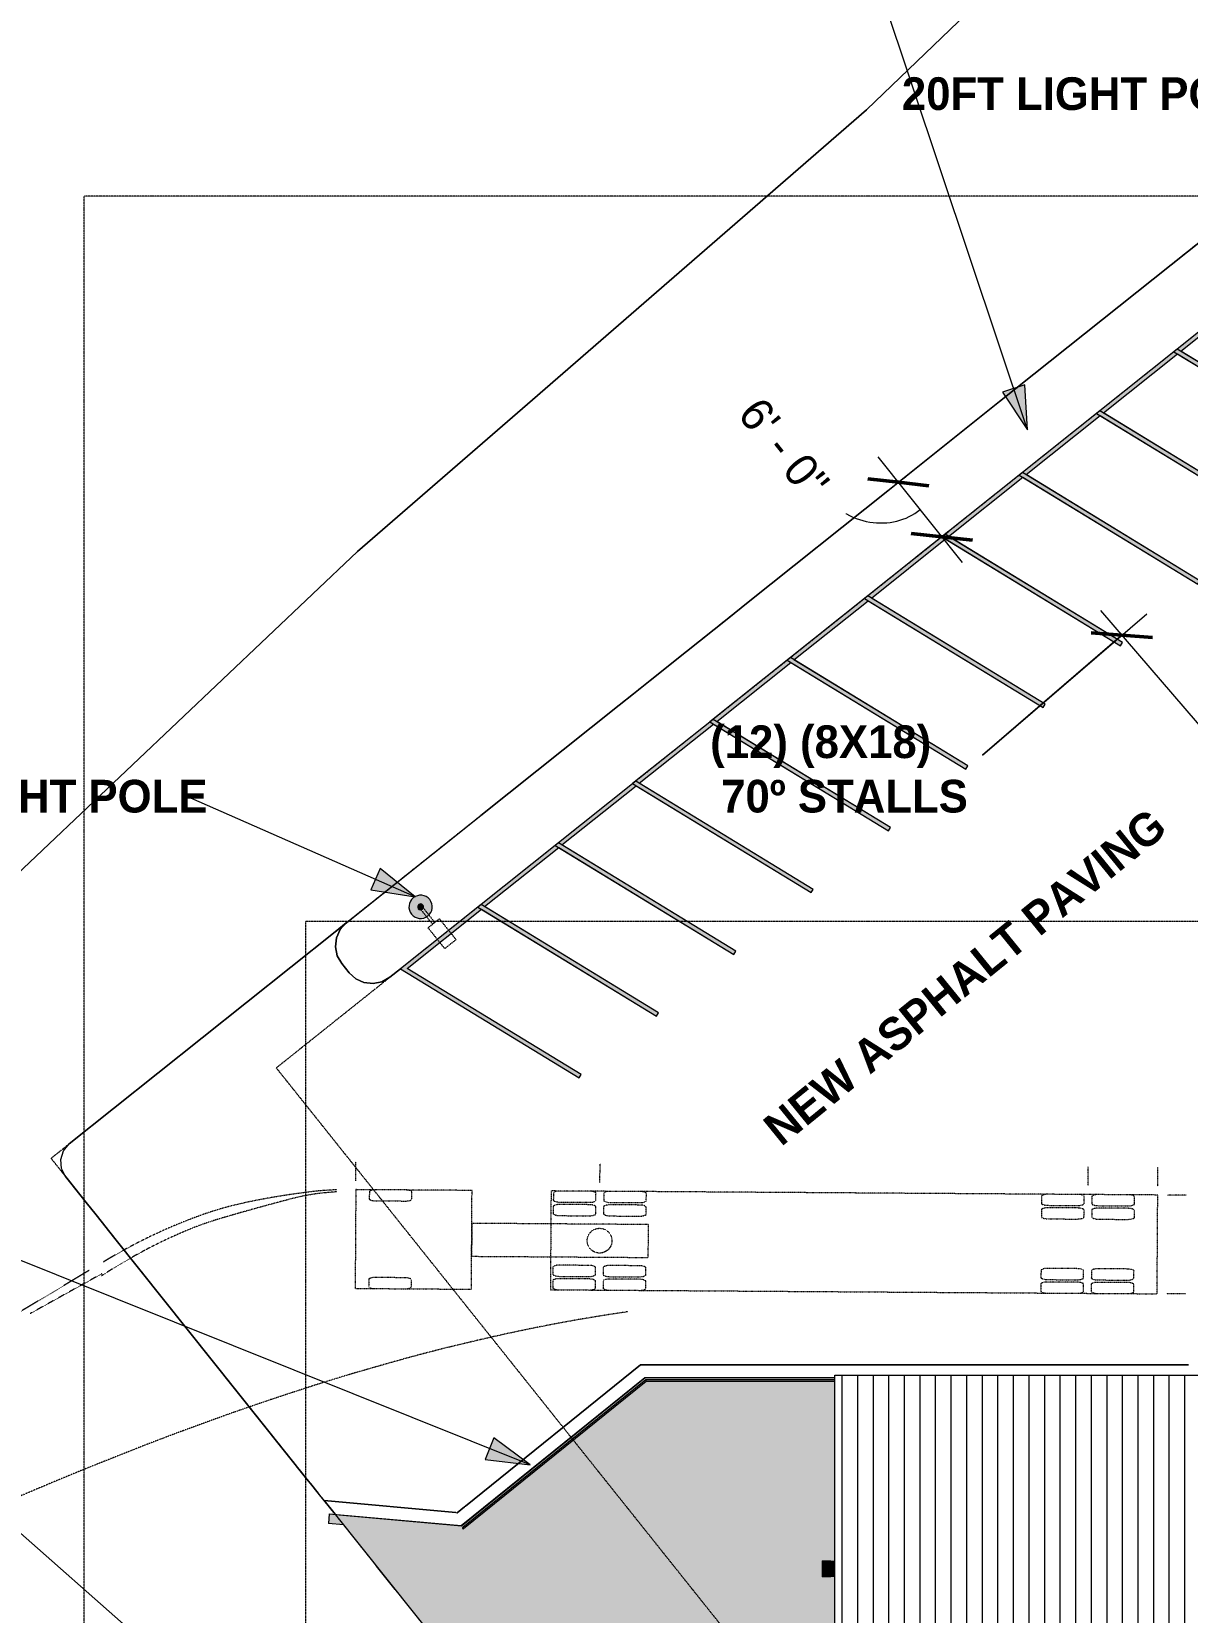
# Model space of a CAD drawing. Header units: inches. Extents: x -5728 to 634, y 9881 to 15115.
# Drawn here: x -4407 to -3214, y 11214 to 12846 of the extents above; entities that cross this region are included whole.
import ezdxf

# ---------------------------------------------------------------- set-up
doc = ezdxf.new("R2010")
doc.units = ezdxf.units.IN
doc.header["$MEASUREMENT"] = 0
for name, pattern in [('Aligning Line 1_8_', [0.25, 0.125, -0.125]), ('Dash 1_16_', [0.125, 0.0625, -0.0625]), ('Dash_2_', [0.25, 0.125, -0.125]), ('Double Dash 3_8_', [1, 0.375, -0.125, 0.125, -0.125, 0.125, -0.125])]:
    doc.linetypes.add(name, pattern=pattern)
for name, color, linetype, lineweight in [('A-ANNO-DIMS', 211, 'Continuous', 9), ('A-ANNO-DIMS-360', 211, 'Continuous', 9), ('A-FLOR-HRAL', 11, 'Continuous', 9), ('A-GENM', 5, 'Continuous', 9), ('A-ROOF', 132, 'Continuous', 9), ('A-ROOF-PATT', 132, 'Continuous', 9), ('C-BLDG-PADS', 91, 'Continuous', 9), ('C-PRKG', 3, 'Continuous', 9), ('C-PRKG-IDEN', 70, 'Continuous', 9), ('C-PROP-LINE', 91, 'Double Dash 3_8_', 9), ('C-TOPO', 7, 'Continuous', 9), ('E-LITE-EQPM', 33, 'Continuous', 9), ('E-LITE-EQPM-HDLN', 30, 'Dash_2_', 9), ('G-ANNO-SYMB', 111, 'Aligning Line 1_8_', 9), ('G-ANNO-TEXT', 231, 'Continuous', 9), ('S-FNDN', 32, 'Continuous', 9)]:
    doc.layers.add(name, color=color, linetype=linetype, lineweight=lineweight)
doc.styles.add('Century Gothic', font='ufonts.com_century-gothic.ttf', dxfattribs={"height": 33.75})
doc.styles.add('Century Gothic_B', font='GOTHICB.TTF', dxfattribs={"height": 33.75})
doc.dimstyles.new('OD__1__Tol__', dxfattribs={"dimscale": 12, "dimtxt": 35.240679, "dimasz": 3.75, "dimexe": 2.8125, "dimexo": 1.875, "dimgap": 0.46875, "dimtad": 1, "dimdec": 0, "dimzin": 3, "dimdsep": 46, "dimlunit": 4, "dimtxsty": 'Century Gothic', "dimblk1": 'OBLIQUE', "dimblk2": 'OBLIQUE', "dimsah": 1, "dimcen": 0.09, "dimdle": 2.8125, "dimazin": 0, "dimtfac": 1, "dimtdec": 4, "dimtix": 1, "dimtmove": 0, "dimatfit": 3, "dimfxl": 1, "dimtvp": 1, "dimtfill": 1, "dimfrac": 2, "dimtolj": 1, "dimtzin": 0, "dimarcsym": 2})
doc.dimstyles.new('OD__1__Tol___1', dxfattribs={"dimscale": 12, "dimtxt": 35.240679, "dimasz": 3.75, "dimexe": 2.8125, "dimexo": 1.875, "dimgap": 0.46875, "dimtad": 1, "dimdec": 0, "dimzin": 3, "dimdsep": 46, "dimlunit": 4, "dimtxsty": 'Century Gothic', "dimblk1": 'OBLIQUE', "dimblk2": 'OBLIQUE', "dimsah": 1, "dimcen": 0.09, "dimdle": 2.8125, "dimazin": 0, "dimtfac": 1, "dimtdec": 4, "dimtix": 1, "dimtmove": 1, "dimatfit": 3, "dimfxl": 1, "dimtvp": 1, "dimtfill": 1, "dimfrac": 2, "dimtolj": 1, "dimtzin": 0, "dimarcsym": 2})

# ---------------------------------------------------------------- blocks, each defined once
blk = doc.blocks.new('Railing - Lapeyre - 1 1_2_ Post-V1-SITE PLAN')
at = {"layer": 'A-FLOR-HRAL'}
blk.add_hatch(color=256, dxfattribs=at).paths.add_polyline_path([(0, -0.8), (0.6, -0.3), (0.6, 0), (-0.8, 0), (-0.5, -0.4), (-0.2, -0.7), (0, -0.8)], flags=0)
blk.add_arc((0, 0), 0.75, 180, 360, dxfattribs=at)
blk = doc.blocks.new('Railing - Railing-1341484-SITE PLAN')
at = {"layer": 'A-FLOR-HRAL'}
for points in [[(-3961.1, 11300.3), (-3772.6, 11452.6), (-3773.2, 11453.9), (-3961.9, 11301.4), (-3961.1, 11300.3)], [(-3739.9, 11452.5), (-3577.8, 11452.7), (-3577.8, 11454), (-3773.1, 11453.9), (-3772.6, 11452.5), (-3762.6, 11452.5)]]:
    blk.add_hatch(color=256, dxfattribs=at).paths.add_polyline_path(points, flags=0)
for p, q in [((-3773.1, 11454), (-3962, 11301.4)), ((-3961.1, 11300.3), (-3772.6, 11452.5)), ((-3577.8, 11454), (-3773.1, 11454)), ((-3772.6, 11452.5), (-3577.8, 11452.5)), ((-3961.1, 11300.3), (-3962, 11301.4))]:
    blk.add_line(p, q, dxfattribs=at)
blk.add_open_spline([(-3773.1, 11454), (-3773.1, 11454), (-3773.1, 11454), (-3773, 11453.8), (-3773, 11453.6), (-3772.9, 11453.5), (-3772.9, 11453.4), (-3772.9, 11453.3), (-3772.8, 11453.2), (-3772.8, 11453), (-3772.7, 11452.9), (-3772.7, 11452.7), (-3772.6, 11452.6), (-3772.6, 11452.5), (-3772.6, 11452.5), (-3772.6, 11452.5)], degree=3, knots=[0, 0, 0, 0, 0.166667, 0.25, 0.333333, 0.416667, 0.458333, 0.5, 0.541667, 0.583333, 0.666667, 0.75, 0.833333, 0.916667, 1, 1, 1, 1], dxfattribs=at)
at = {"rotation": 308.9304407069868}
blk.add_blockref('Railing - Lapeyre - 1 1_2_ Post-V1-SITE PLAN', (-3961.5, 11300.9), dxfattribs=at)
blk = doc.blocks.new('321723 - Pavement Markings - Parking - Angled - _8X18_ 70º-1523153-SITE PLAN')
at = {"layer": 'C-PRKG'}
h = blk.add_hatch(color=256, dxfattribs=at)
h.paths.add_polyline_path([(73.9, -203), (77.6, -201.6), (5.7, -4), (103.6, -4), (102.2, 0), (0, 0), (41.9, -115.2)], flags=0)
h.paths.add_polyline_path([(179.8, -201.6), (107.9, -4), (141.8, -103.1), (178.9, -199.4)], flags=0)
h.paths.add_polyline_path([(105, -2), (107.9, -4), (106.4, 0), (105.1, -1.8)], flags=0)
h = blk.add_hatch(color=256, dxfattribs=at)
h.paths.add_polyline_path([(107.9, -4), (105, -2), (106.4, 0)], flags=0)
h.paths.add_polyline_path([(176, -203), (179.8, -201.6), (141.8, -103.1), (107.9, -4), (205.8, -4), (204.3, 0), (102.2, 0), (171.8, -191.3)], flags=0)
h.paths.add_polyline_path([(282, -201.6), (210, -4), (244, -103.1), (281.1, -199.4)], flags=0)
h.paths.add_polyline_path([(207.2, -2), (210, -4), (208.6, 0), (207.3, -1.8)], flags=0)
h = blk.add_hatch(color=256, dxfattribs=at)
h.paths.add_polyline_path([(210, -4), (207.2, -2), (208.6, 0)], flags=0)
h.paths.add_polyline_path([(278.2, -203), (282, -201.6), (243.5, -101.6), (210, -4), (307.9, -4), (306.5, 0), (204.3, 0), (265.2, -167.4)], flags=0)
h.paths.add_polyline_path([(384.1, -201.6), (314.9, -12), (346.2, -103.1), (383.2, -199.4)], flags=0)
h.paths.add_polyline_path([(309.3, -2), (312.2, -4), (310.7, 0), (309.5, -1.8)], flags=0)
h = blk.add_hatch(color=256, dxfattribs=at)
h.paths.add_polyline_path([(312.2, -4), (309.3, -2), (310.7, 0), (312.1, -3.8)], flags=0)
h.paths.add_polyline_path([(380.4, -203), (384.1, -201.6), (346.2, -103.1), (312.2, -4), (410.1, -4), (408.6, 0), (306.5, 0), (359.2, -144.8)], flags=0)
h.paths.add_polyline_path([(486.3, -201.6), (414.4, -4), (448.3, -103.1), (485.4, -199.4)], flags=0)
h.paths.add_polyline_path([(411.5, -2), (414.4, -4), (412.9, 0), (411.6, -1.8)], flags=0)
h = blk.add_hatch(color=256, dxfattribs=at)
h.paths.add_polyline_path([(414.4, -4), (411.5, -2), (412.9, 0)], flags=0)
h.paths.add_polyline_path([(516.5, -4), (550.5, -103.1), (587.6, -199.3), (534.1, -52.4)], flags=0)
h.paths.add_polyline_path([(515.1, 0), (513.7, -2), (516.5, -4)], flags=0)
h.paths.add_polyline_path([(510.8, 0), (511, -0.2), (511.5, 0)], flags=0)
h.paths.add_polyline_path([(482.5, -203), (486.3, -201.6), (448.3, -103.1), (414.4, -4), (512.3, -4), (510.8, 0), (408.6, 0), (471.2, -171.8)], flags=0)
h = blk.add_hatch(color=256, dxfattribs=at)
h.paths.add_polyline_path([(516.5, -4), (513.7, -2), (515.1, 0)], flags=0)
h.paths.add_polyline_path([(584.7, -203), (588.4, -201.6), (550.5, -103.1), (516.5, -4), (614.4, -4), (613, 0), (510.8, 0), (575.1, -176.6)], flags=0)
h.paths.add_polyline_path([(690.6, -201.6), (621.2, -11.4), (652.6, -103.1), (689.7, -199.4)], flags=0)
h.paths.add_polyline_path([(615.8, -2), (618.7, -4), (617.2, 0), (615.9, -1.8)], flags=0)
h = blk.add_hatch(color=256, dxfattribs=at)
h.paths.add_polyline_path([(993.3, -203), (997.1, -201.6), (959.1, -103.1), (925.2, -4), (919.4, 0), (964.5, -123.9)], flags=0)
h.paths.add_polyline_path([(1099.2, -201.6), (1027.3, -4), (1061.3, -103.1), (1098.4, -199.4)], flags=0)
h.paths.add_polyline_path([(1025.9, 0), (1024.5, -2), (1027.3, -4)], flags=0)
h.paths.add_polyline_path([(1021.6, 0), (1021.8, -0.2), (1022.3, 0)], flags=0)
h.paths.add_polyline_path([(923.7, 0), (925.2, -4), (1023.1, -4), (1021.6, 0), (939, 0)], flags=0)
h.paths.add_polyline_path([(919.4, 0), (922.3, -2), (923.7, 0), (920.1, 0)], flags=0)
h = blk.add_hatch(color=256, dxfattribs=at)
h.paths.add_polyline_path([(1027.3, -4), (1024.5, -2), (1025.9, 0)], flags=0)
h.paths.add_polyline_path([(1095.5, -203), (1099.2, -201.6), (1061.3, -103.1), (1027.3, -4), (1125.2, -4), (1123.8, 0), (1021.6, 0), (1093.9, -198.6)], flags=0)
h.paths.add_polyline_path([(1201.4, -201.6), (1129.5, -4), (1163.4, -103.1), (1200.5, -199.4)], flags=0)
h.paths.add_polyline_path([(1126.6, -2), (1129.5, -4), (1128, 0), (1126.8, -1.8)], flags=0)
h = blk.add_hatch(color=256, dxfattribs=at)
h.paths.add_polyline_path([(1129.5, -4), (1126.6, -2), (1128, 0)], flags=0)
h.paths.add_polyline_path([(1197.6, -203), (1201.4, -201.6), (1163.4, -103.1), (1129.5, -4), (1227.4, -4), (1299.8, -203), (1303.6, -201.6), (1230.2, 0), (1123.8, 0), (1195.8, -197.9)], flags=0)
h = blk.add_hatch(color=256, dxfattribs=at)
h.paths.add_polyline_path([(618.7, -4), (615.8, -2), (617.2, 0)], flags=0)
h.paths.add_polyline_path([(686.8, -203), (690.6, -201.6), (652.6, -103.1), (618.8, -4), (716.6, -4), (715.1, 0), (613, 0), (682.3, -190.5)], flags=0)
h.paths.add_polyline_path([(792.8, -201.6), (720.8, -4), (754.8, -103.1), (791.9, -199.4)], flags=0)
h.paths.add_polyline_path([(718, -2), (720.8, -4), (719.4, 0), (718.1, -1.8)], flags=0)
h = blk.add_hatch(color=256, dxfattribs=at)
h.paths.add_polyline_path([(789, -203), (792.8, -201.6), (754.8, -103.1), (720.8, -4), (715.1, 0), (787.6, -199.2)], flags=0)
h.paths.add_polyline_path([(894.9, -201.6), (824.4, -8.2), (857, -103.1), (894.1, -199.4)], flags=0)
h.paths.add_polyline_path([(817.3, 0), (817.5, -0.2), (818, 0)], flags=0)
h.paths.add_polyline_path([(719.4, 0), (720.8, -4), (818.7, -4), (817.3, 0), (791.3, 0)], flags=0)
h.paths.add_polyline_path([(715.1, 0), (718, -2), (719.4, 0), (715.8, 0)], flags=0)
h.paths.add_polyline_path([(820.1, -2), (823, -4), (821.5, 0), (820.3, -1.8)], flags=0)
h = blk.add_hatch(color=256, dxfattribs=at)
h.paths.add_polyline_path([(891.2, -203), (894.9, -201.6), (857, -103.1), (823, -4), (817.3, 0), (885.2, -186.6)], flags=0)
h.paths.add_polyline_path([(997.1, -201.6), (925.2, -4), (959.1, -103.1), (996.2, -199.4)], flags=0)
h.paths.add_polyline_path([(821.5, 0), (823, -4), (920.9, -4), (919.4, 0), (830.8, 0)], flags=0)
h.paths.add_polyline_path([(817.5, -0.2), (820.1, -2), (821.5, 0), (818.2, -0.1)], flags=0)
h.paths.add_polyline_path([(922.3, -2), (925.2, -4), (923.7, 0), (922.4, -1.8)], flags=0)
for p, q in [((0, 0), (73.9, -203)), ((106.4, 0), (0, 0)), ((102.2, 0), (176, -203)), ((208.6, 0), (102.2, 0)), ((179.8, -201.6), (106.4, 0)), ((204.3, 0), (278.2, -203)), ((310.7, 0), (204.3, 0)), ((282, -201.6), (208.6, 0)), ((306.5, 0), (380.4, -203)), ((412.9, 0), (306.5, 0)), ((384.1, -201.6), (310.7, 0)), ((408.6, 0), (482.5, -203)), ((515.1, 0), (408.6, 0)), ((486.3, -201.6), (412.9, 0)), ((510.8, 0), (584.7, -203)), ((617.2, 0), (510.8, 0)), ((588.4, -201.6), (515.1, 0)), ((613, 0), (686.8, -203)), ((719.4, 0), (613, 0)), ((690.6, -201.6), (617.2, 0)), ((715.1, 0), (789, -203)), ((821.5, 0), (715.1, 0)), ((792.8, -201.6), (719.4, 0)), ((817.3, 0), (891.2, -203)), ((923.7, 0), (817.3, 0)), ((894.9, -201.6), (821.5, 0)), ((919.4, 0), (993.3, -203)), ((1025.9, 0), (919.4, 0)), ((997.1, -201.6), (923.7, 0)), ((1021.6, 0), (1095.5, -203)), ((1128, 0), (1021.6, 0)), ((1099.2, -201.6), (1025.9, 0)), ((1123.8, 0), (1197.6, -203)), ((1230.2, 0), (1123.8, 0)), ((1201.4, -201.6), (1128, 0)), ((1303.6, -201.6), (1230.2, 0)), ((77.6, -201.6), (5.7, -4)), ((5.7, -4), (103.6, -4)), ((103.6, -4), (176, -203)), ((179.8, -201.6), (107.9, -4)), ((107.9, -4), (205.8, -4)), ((205.8, -4), (278.2, -203)), ((282, -201.6), (210, -4)), ((210, -4), (307.9, -4)), ((307.9, -4), (380.4, -203)), ((384.1, -201.6), (312.2, -4)), ((312.2, -4), (410.1, -4)), ((410.1, -4), (482.5, -203)), ((486.3, -201.6), (414.4, -4)), ((414.4, -4), (512.3, -4)), ((512.3, -4), (584.7, -203)), ((588.4, -201.6), (516.5, -4)), ((516.5, -4), (614.4, -4)), ((614.4, -4), (686.8, -203)), ((690.6, -201.6), (618.7, -4)), ((618.7, -4), (716.6, -4)), ((716.6, -4), (789, -203)), ((792.8, -201.6), (720.8, -4)), ((720.8, -4), (818.7, -4)), ((818.7, -4), (891.2, -203)), ((894.9, -201.6), (823, -4)), ((823, -4), (920.9, -4)), ((920.9, -4), (993.3, -203)), ((997.1, -201.6), (925.2, -4)), ((925.2, -4), (1023.1, -4)), ((1023.1, -4), (1095.5, -203)), ((1099.2, -201.6), (1027.3, -4)), ((1027.3, -4), (1125.2, -4)), ((1125.2, -4), (1197.6, -203)), ((1201.4, -201.6), (1129.5, -4)), ((1129.5, -4), (1227.4, -4)), ((1227.4, -4), (1299.8, -203)), ((73.9, -203), (77.6, -201.6)), ((176, -203), (179.8, -201.6)), ((176, -203), (179.8, -201.6)), ((278.2, -203), (282, -201.6)), ((278.2, -203), (282, -201.6)), ((380.4, -203), (384.1, -201.6)), ((380.4, -203), (384.1, -201.6)), ((482.5, -203), (486.3, -201.6)), ((482.5, -203), (486.3, -201.6)), ((584.7, -203), (588.4, -201.6)), ((584.7, -203), (588.4, -201.6)), ((686.8, -203), (690.6, -201.6)), ((686.8, -203), (690.6, -201.6)), ((789, -203), (792.8, -201.6)), ((789, -203), (792.8, -201.6)), ((891.2, -203), (894.9, -201.6)), ((891.2, -203), (894.9, -201.6)), ((993.3, -203), (997.1, -201.6)), ((993.3, -203), (997.1, -201.6)), ((1095.5, -203), (1099.2, -201.6)), ((1095.5, -203), (1099.2, -201.6)), ((1197.6, -203), (1201.4, -201.6)), ((1197.6, -203), (1201.4, -201.6)), ((1299.8, -203), (1303.6, -201.6))]:
    blk.add_line(p, q, dxfattribs=at)
blk = doc.blocks.new('Turning Radius - Semi - 42ft axle to axle - Turning Radius - Semi - 42ft axle to axle-1546870-SITE PLAN')
at = {"layer": 'A-GENM', "linetype": 'Dash 1_16_'}
for p, q in [((-540, 821.2), (-540, 801.7)), ((-438, 821.2), (-438, 801.7)), ((-549.2, 792), (-568.7, 792)), ((-540, 792), (-540, 165.6)), ((-438, 792), (-540, 792)), ((-438, 165.6), (-438, 792)), ((-530.8, 768), (-537.8, 768)), ((-516.8, 768), (-523.9, 768)), ((-454.1, 768), (-461.2, 768)), ((-440.2, 768), (-447.2, 768)), ((-540, 761.8), (-540, 730.2)), ((-528.6, 730.2), (-528.6, 761.8)), ((-526.1, 761.8), (-526.1, 730.2)), ((-514.6, 730.2), (-514.6, 761.8)), ((-463.4, 761.8), (-463.4, 730.2)), ((-451.9, 730.2), (-451.9, 761.8)), ((-449.4, 761.8), (-449.4, 730.2)), ((-438, 730.2), (-438, 761.8)), ((-549.2, 720), (-568.7, 720)), ((-537.8, 724), (-530.8, 724)), ((-523.9, 724), (-516.8, 724)), ((-461.2, 724), (-454.1, 724)), ((-447.2, 724), (-440.2, 724)), ((-540, 709.8), (-540, 678.2)), ((-530.8, 716), (-537.8, 716)), ((-528.6, 678.2), (-528.6, 709.8)), ((-526.1, 709.8), (-526.1, 678.2)), ((-516.8, 716), (-523.9, 716)), ((-514.6, 678.2), (-514.6, 709.8)), ((-463.4, 709.8), (-463.4, 678.2)), ((-454.1, 716), (-461.2, 716)), ((-451.9, 678.2), (-451.9, 709.8)), ((-449.4, 709.8), (-449.4, 678.2)), ((-440.2, 716), (-447.2, 716)), ((-438, 678.2), (-438, 709.8)), ((-537.8, 672), (-530.8, 672)), ((-523.9, 672), (-516.8, 672)), ((-461.2, 672), (-454.1, 672)), ((-447.2, 672), (-440.2, 672)), ((-530.8, 264), (-537.8, 264)), ((-516.8, 264), (-523.9, 264)), ((-506, 266.4), (-506, 84)), ((-472, 266.4), (-506, 266.4)), ((-472, 84), (-472, 266.4)), ((-454.1, 264), (-461.2, 264)), ((-440.2, 264), (-447.2, 264)), ((-540, 257.8), (-540, 226.2)), ((-528.6, 226.2), (-528.6, 257.8)), ((-526.1, 257.8), (-526.1, 226.2)), ((-514.6, 226.2), (-514.6, 257.8)), ((-463.4, 257.8), (-463.4, 226.2)), ((-451.9, 226.2), (-451.9, 257.8)), ((-449.4, 257.8), (-449.4, 226.2)), ((-438, 226.2), (-438, 257.8)), ((-549.2, 216), (-568.7, 216)), ((-537.8, 220), (-530.8, 220)), ((-523.9, 220), (-516.8, 220)), ((-461.2, 220), (-454.1, 220)), ((-447.2, 220), (-440.2, 220)), ((-540, 205.8), (-540, 174.2)), ((-530.8, 212), (-537.8, 212)), ((-528.6, 174.2), (-528.6, 205.8)), ((-526.1, 205.8), (-526.1, 174.2)), ((-516.8, 212), (-523.9, 212)), ((-514.6, 174.2), (-514.6, 205.8)), ((-463.4, 205.8), (-463.4, 174.2)), ((-454.1, 212), (-461.2, 212)), ((-451.9, 174.2), (-451.9, 205.8)), ((-449.4, 205.8), (-449.4, 174.2)), ((-440.2, 212), (-447.2, 212)), ((-438, 174.2), (-438, 205.8)), ((-540, 165.6), (-438, 165.6)), ((-537.8, 168), (-530.8, 168)), ((-523.9, 168), (-516.8, 168)), ((-461.2, 168), (-454.1, 168)), ((-447.2, 168), (-440.2, 168)), ((-540, 84), (-540, -36)), ((-438, 84), (-540, 84)), ((-506, 84), (-472, 84)), ((-438, -36), (-438, 84)), ((-530.8, 22), (-537.8, 22)), ((-440.2, 22), (-447.2, 22)), ((-540, 15.8), (-540, -15.8)), ((-528.6, -15.8), (-528.6, 15.8)), ((-449.4, 15.8), (-449.4, -15.8)), ((-438, -15.8), (-438, 15.8)), ((-537.8, -22), (-530.8, -22)), ((-447.2, -22), (-440.2, -22)), ((-549.2, -36), (-568.7, -36)), ((-540, -36), (-438, -36)), ((-451.3, -297.8), (-409.8, -371.3)), ((-454.7, -310.9), (-422.7, -363.5)), ((-422.7, -363.5), (-402.5, -396.6))]:
    blk.add_line(p, q, dxfattribs=at)
blk.add_circle((-489, 216), 12.8, dxfattribs=at)
for centre, radius, start, end in [((-529, 762.3), 11, 150.6297, 182.5082), ((-537.9, 767.1), 0.919, 81.4433, 135.4264), ((-530.6, 767.1), 0.919, 44.5736, 98.5565), ((-539.6, 762.3), 11, 357.4914, 29.3702), ((-515, 762.3), 11, 150.6297, 182.5082), ((-524, 767.1), 0.919, 81.4433, 135.4264), ((-516.7, 767.1), 0.919, 44.5736, 98.5565), ((-525.7, 762.3), 11, 357.4914, 29.3702), ((-452.4, 762.3), 11, 150.6297, 182.5082), ((-461.3, 767.1), 0.919, 81.4433, 135.4264), ((-454, 767.1), 0.919, 44.5736, 98.5565), ((-463, 762.3), 11, 357.4914, 29.3702), ((-438.4, 762.3), 11, 150.6297, 182.5082), ((-447.4, 767.1), 0.919, 81.4433, 135.4264), ((-440.1, 767.1), 0.919, 44.5736, 98.5565), ((-449, 762.3), 11, 357.4914, 29.3702), ((-529, 729.7), 11, 177.4914, 209.3702), ((-537.9, 724.9), 0.919, 224.5736, 278.5565), ((-530.6, 724.9), 0.919, 261.4433, 315.4264), ((-539.6, 729.7), 11, 330.6297, 2.5082), ((-515, 729.7), 11, 177.4914, 209.3702), ((-524, 724.9), 0.919, 224.5736, 278.5565), ((-516.7, 724.9), 0.919, 261.4433, 315.4264), ((-525.7, 729.7), 11, 330.6297, 2.5082), ((-452.4, 729.7), 11, 177.4914, 209.3702), ((-461.3, 724.9), 0.919, 224.5736, 278.5565), ((-454, 724.9), 0.919, 261.4433, 315.4264), ((-463, 729.7), 11, 330.6297, 2.5082), ((-438.4, 729.7), 11, 177.4914, 209.3702), ((-447.4, 724.9), 0.919, 224.5736, 278.5565), ((-440.1, 724.9), 0.919, 261.4433, 315.4264), ((-449, 729.7), 11, 330.6297, 2.5082), ((-529, 710.3), 11, 150.6297, 182.5082), ((-537.9, 715.1), 0.919, 81.4433, 135.4264), ((-530.6, 715.1), 0.919, 44.5736, 98.5565), ((-539.6, 710.3), 11, 357.4914, 29.3702), ((-515, 710.3), 11, 150.6297, 182.5082), ((-524, 715.1), 0.919, 81.4433, 135.4264), ((-516.7, 715.1), 0.919, 44.5736, 98.5565), ((-525.7, 710.3), 11, 357.4914, 29.3702), ((-452.4, 710.3), 11, 150.6297, 182.5082), ((-461.3, 715.1), 0.919, 81.4433, 135.4264), ((-454, 715.1), 0.919, 44.5736, 98.5565), ((-463, 710.3), 11, 357.4914, 29.3702), ((-438.4, 710.3), 11, 150.6297, 182.5082), ((-447.4, 715.1), 0.919, 81.4433, 135.4264), ((-440.1, 715.1), 0.919, 44.5736, 98.5565), ((-449, 710.3), 11, 357.4914, 29.3702), ((-529, 677.7), 11, 177.4914, 209.3702), ((-537.9, 672.9), 0.919, 224.5736, 278.5565), ((-530.6, 672.9), 0.919, 261.4433, 315.4264), ((-539.6, 677.7), 11, 330.6297, 2.5082), ((-515, 677.7), 11, 177.4914, 209.3702), ((-524, 672.9), 0.919, 224.5736, 278.5565), ((-516.7, 672.9), 0.919, 261.4433, 315.4264), ((-525.7, 677.7), 11, 330.6297, 2.5082), ((-452.4, 677.7), 11, 177.4914, 209.3702), ((-461.3, 672.9), 0.919, 224.5736, 278.5565), ((-454, 672.9), 0.919, 261.4433, 315.4264), ((-463, 677.7), 11, 330.6297, 2.5082), ((-438.4, 677.7), 11, 177.4914, 209.3702), ((-447.4, 672.9), 0.919, 224.5736, 278.5565), ((-440.1, 672.9), 0.919, 261.4433, 315.4264), ((-449, 677.7), 11, 330.6297, 2.5082), ((-529, 258.3), 11, 150.6297, 182.5082), ((-537.9, 263.1), 0.919, 81.4433, 135.4264), ((-530.6, 263.1), 0.919, 44.5736, 98.5565), ((-539.6, 258.3), 11, 357.4914, 29.3702), ((-515, 258.3), 11, 150.6297, 182.5082), ((-524, 263.1), 0.919, 81.4433, 135.4264), ((-516.7, 263.1), 0.919, 44.5736, 98.5565), ((-525.7, 258.3), 11, 357.4914, 29.3702), ((-452.4, 258.3), 11, 150.6297, 182.5082), ((-461.3, 263.1), 0.919, 81.4433, 135.4264), ((-454, 263.1), 0.919, 44.5736, 98.5565), ((-463, 258.3), 11, 357.4914, 29.3702), ((-438.4, 258.3), 11, 150.6297, 182.5082), ((-447.4, 263.1), 0.919, 81.4433, 135.4264), ((-440.1, 263.1), 0.919, 44.5736, 98.5565), ((-449, 258.3), 11, 357.4914, 29.3702), ((1359.6, 515), 1795.7, 188.6295, 190.1351), ((-529, 225.7), 11, 177.4836, 209.3702), ((-537.9, 220.9), 0.919, 224.5736, 278.5565), ((-530.6, 220.9), 0.919, 261.4433, 315.4264), ((-539.6, 225.7), 11, 330.6297, 2.5082), ((-515, 225.7), 11, 177.4914, 209.3702), ((-524, 220.9), 0.919, 224.5736, 278.5565), ((-516.7, 220.9), 0.919, 261.4433, 315.4264), ((-525.7, 225.7), 11, 330.6297, 2.5082), ((-452.4, 225.7), 11, 177.4914, 209.3702), ((-461.3, 220.9), 0.919, 224.5736, 278.5565), ((-454, 220.9), 0.919, 261.4433, 315.4264), ((-463, 225.7), 11, 330.6297, 2.5082), ((-438.4, 225.7), 11, 177.4914, 209.3702), ((-447.4, 220.9), 0.919, 224.5736, 278.5565), ((-440.1, 220.9), 0.919, 261.4433, 315.4264), ((-449, 225.7), 11, 330.6297, 2.5082), ((-529, 206.3), 11, 150.6297, 182.5082), ((-537.9, 211.1), 0.919, 81.4433, 135.4264), ((-530.6, 211.1), 0.919, 44.5736, 98.5565), ((-539.6, 206.3), 11, 357.4914, 29.3702), ((-515, 206.3), 11, 150.6297, 182.5082), ((-524, 211.1), 0.919, 81.4433, 135.4264), ((-516.7, 211.1), 0.919, 44.5736, 98.5565), ((-525.7, 206.3), 11, 357.4914, 29.3702), ((-452.4, 206.3), 11, 150.6297, 182.5082), ((-461.3, 211.1), 0.919, 81.4433, 135.4264), ((-454, 211.1), 0.919, 44.5736, 98.5565), ((-463, 206.3), 11, 357.4914, 29.3702), ((-438.4, 206.3), 11, 150.6297, 182.5082), ((-447.4, 211.1), 0.919, 81.4433, 135.4264), ((-440.1, 211.1), 0.919, 44.5736, 98.5565), ((-449, 206.3), 11, 357.4914, 29.3702), ((1295.2, 503.5), 1730.3, 190.1351, 191.669), ((-529, 173.7), 11, 177.483, 209.3702), ((-537.9, 168.9), 0.919, 224.5736, 278.5565), ((-530.6, 168.9), 0.919, 261.4433, 315.4264), ((-539.6, 173.7), 11, 330.6297, 2.5082), ((-515, 173.7), 11, 177.4914, 209.3702), ((-524, 168.9), 0.919, 224.5736, 278.5565), ((-516.7, 168.9), 0.919, 261.4433, 315.4264), ((-525.7, 173.7), 11, 330.6297, 2.5082), ((-452.4, 173.7), 11, 177.4914, 209.3702), ((-461.3, 168.9), 0.919, 224.5736, 278.5565), ((-454, 168.9), 0.919, 261.4433, 315.4264), ((-463, 173.7), 11, 330.6297, 2.5082), ((-438.4, 173.7), 11, 177.4914, 209.3702), ((-447.4, 168.9), 0.919, 224.5736, 278.5565), ((-440.1, 168.9), 0.919, 261.4433, 315.4264), ((-449, 173.7), 11, 330.6297, 2.5082), ((1646.7, 576.1), 2089.2, 191.669, 193.011), ((1369.1, 511.9), 1804.2, 193.011, 194.4551), ((2004.6, 675.8), 2460.6, 194.4551, 195.625), ((-529, 16.3), 11, 150.6297, 182.5095), ((-537.9, 21.1), 0.919, 81.4433, 135.4264), ((-530.6, 21.1), 0.919, 44.5736, 98.5565), ((-539.6, 16.3), 11, 357.4915, 29.3702), ((-438.4, 16.3), 11, 150.6297, 182.5082), ((-447.4, 21.1), 0.919, 81.4433, 135.4264), ((-440.1, 21.1), 0.919, 44.5736, 98.5565), ((-449, 16.3), 11, 357.4915, 29.3702), ((1545.9, 547.5), 1984.2, 195.625, 196.9278), ((-529, -16.3), 11, 177.4902, 209.3702), ((-539.6, -16.3), 11, 330.6297, 2.5082), ((-438.4, -16.3), 11, 177.4915, 209.3702), ((-449, -16.3), 11, 330.6297, 2.5082), ((-537.9, -21.1), 0.919, 224.5736, 278.5565), ((-530.6, -21.1), 0.919, 261.4433, 315.4264), ((-447.4, -21.1), 0.919, 224.5736, 278.5565), ((-440.1, -21.1), 0.919, 261.4433, 315.4264), ((2448.5, 822.2), 2927.8, 196.9278, 197.9313), ((-202.1, -41.6), 337.9, 182.3927, 187.3467), ((128.5, 0.6), 668.5, 184.825, 185.7383), ((-304.4, -42.9), 233.5, 185.7383, 195.0572), ((1806.2, 614.3), 2252.6, 197.9313, 199.0752), ((215.8, 12.3), 759.2, 187.3467, 192.2411), ((1824.3, 529.7), 2437.8, 195.0572, 196.9033), ((2993.7, 1025), 3509.2, 199.0752, 199.9257), ((-180.3, -73.6), 353.9, 192.2411, 199.9834), ((-245.7, -99.3), 274.3, 196.9033, 202.4083), ((2148.6, 718.6), 2610.2, 199.9257, 200.9119), ((-5.5, -10.1), 539.9, 199.9834, 206.2505), ((-2.8, 0.8), 537.1, 202.4083, 208.0525), ((3658.8, 1295.7), 4227, 200.9119, 201.6267), ((15.1, 0.1), 562.9, 206.2505, 211.7709), ((13.8, 9.7), 555.9, 208.0525, 213.6007), ((2580.3, 868.1), 3066.7, 201.6267, 202.4658), ((4467.4, 1648.4), 5108.9, 202.4658, 203.0628), ((3114.5, 1072.4), 3638.4, 203.0628, 203.7702)]:
    blk.add_arc(centre, radius, start, end, dxfattribs=at)
blk = doc.blocks.new('Pathway_Cooper_Streetworks_WKP_Pak_Glass - Pathway_Cooper_Streetworks_WKP_Pak_Glass-V6-SITE PLAN')
at = {"layer": 'E-LITE-EQPM'}
for points in [[(-3590.5, 11250.5), (-3590.5, 11267.2), (-3590.9, 11267.2), (-3590.9, 11250.5)], [(-3582, 11250.5), (-3581.8, 11250.5), (-3581.9, 11250.9), (-3590.2, 11250.9), (-3590.1, 11266.8), (-3581.8, 11266.8), (-3581.8, 11267.2), (-3590.5, 11267.2), (-3590.5, 11250.5), (-3582.1, 11250.5)], [(-3577.8, 11251), (-3577.8, 11266.7), (-3590.2, 11266.7), (-3590.2, 11251)]]:
    blk.add_hatch(color=256, dxfattribs=at).paths.add_polyline_path(points, flags=0)
for p, q in [((-3590.9, 11267.2), (-3590.5, 11267.2)), ((-3590.9, 11267.2), (-3590.9, 11250.5)), ((-3590.5, 11267.2), (-3581.8, 11267.2)), ((-3590.5, 11267.2), (-3590.5, 11250.5)), ((-3590.2, 11266.8), (-3590.1, 11266.8)), ((-3590.2, 11266.8), (-3590.2, 11250.9)), ((-3590.2, 11266.7), (-3577.8, 11266.7)), ((-3590.2, 11266.7), (-3590.2, 11251)), ((-3590.1, 11266.8), (-3581.9, 11266.8)), ((-3581.8, 11267.2), (-3581.8, 11266.7)), ((-3590.5, 11250.5), (-3590.9, 11250.5)), ((-3581.8, 11250.5), (-3590.5, 11250.5)), ((-3577.8, 11251), (-3590.2, 11251)), ((-3590.1, 11250.9), (-3590.2, 11250.9)), ((-3581.9, 11250.9), (-3590.1, 11250.9)), ((-3581.8, 11251), (-3581.8, 11250.5))]:
    blk.add_line(p, q, dxfattribs=at)
blk = doc.blocks.new('265613 - Lighting Poles and Standards - Parking Lot - Generic - 265613 - Lighting Poles and Standards - Parking Lot - Generic-1566120-SITE PLAN')
at = {"layer": 'E-LITE-EQPM'}
h = blk.add_hatch(color=256, dxfattribs=at)
h.paths.add_polyline_path([(6.6, -22.5), (4.3, -21.3), (2.3, -20.7), (-0.4, -20.5), (-2.4, -20.7), (-4.9, -21.5), (-7.1, -22.8), (-8.5, -24), (-10, -25.8), (-11.3, -28.4), (-11.8, -30.1), (-12, -32.4), (-11.8, -34.8), (-11.1, -37), (-10, -39.1), (-8.5, -40.9), (-6.7, -42.4), (-4.3, -43.6), (-2.4, -44.2), (0.3, -44.4), (2.3, -44.2), (4.9, -43.3), (6.6, -42.4), (8.4, -40.9), (9.9, -39.1), (11, -37), (11.7, -34.8), (11.9, -32.1), (11.7, -30.1), (11, -27.8), (9.6, -25.4), (8.4, -24)], flags=0)
h.paths.add_polyline_path([(2.1, -30.3), (2.6, -30.9), (2.9, -31.7), (2.9, -32.5), (2.9, -33.2), (2.6, -33.9), (1.8, -34.8), (1.5, -35), (0.7, -35.3), (-0.2, -35.4), (-1, -35.3), (-1.9, -34.8), (-2.2, -34.5), (-2.6, -33.9), (-2.9, -33.2), (-3, -32.3), (-2.9, -31.7), (-2.6, -30.9), (-2.1, -30.3), (-1.5, -29.8), (-0.8, -29.5), (0.1, -29.5), (0.8, -29.6), (1.5, -29.8)], flags=0)
blk.add_hatch(color=256, dxfattribs=at).paths.add_polyline_path([(2.1, -30.3), (1.5, -29.8), (0.7, -29.5), (0, -29.4), (-0.8, -29.5), (-1.5, -29.8), (-2.2, -30.3), (-2.7, -31), (-2.9, -31.7), (-3, -32.4), (-2.9, -33.2), (-2.6, -33.9), (-1.9, -34.8), (-1.5, -35), (-0.8, -35.3), (0, -35.4), (0.7, -35.3), (1.8, -34.8), (2.1, -34.6), (2.6, -33.9), (2.9, -33.2), (3, -32.4), (2.9, -31.7), (2.6, -30.9), (2.1, -30.4)], flags=0)
blk.add_line((-1.7, -10.7), (1.6, -10.7), dxfattribs=at)
for radius, start, end in [(12, 360, 180), (12, 180, 360), (3, 360, 180), (3, 180, 360)]:
    blk.add_arc((0, -32.4), radius, start, end, dxfattribs=at)
at = {"layer": 'E-LITE-EQPM-HDLN'}
for p, q in [((-7.5, -10.7), (-7.5, 16.9)), ((-7.5, 16.9), (7.4, 16.9)), ((7.4, 16.9), (7.4, -10.7)), ((7.4, -10.7), (-7.5, -10.7)), ((-1.5, -10.7), (-1.5, -29.8)), ((1.5, -10.7), (1.5, -29.8))]:
    blk.add_line(p, q, dxfattribs=at)
blk = doc.blocks.new('Family - ___-1416994-SITE PLAN')
at = {"layer": 'C-PROP-LINE'}
for p, q in [((-933.8, 14438.2), (-4387, 11682.6)), ((-4387, 11682.6), (-3220.3, 10220.5))]:
    blk.add_line(p, q, dxfattribs=at)
blk = doc.blocks.new('Family - ___-1442676-SITE PLAN')
at = {"layer": 'C-PROP-LINE'}
for p, q in [((-924.2, 14353.7), (-4154.5, 11776)), ((-4154.5, 11776), (-2969.6, 10291.1))]:
    blk.add_line(p, q, dxfattribs=at)
blk = doc.blocks.new('DIMBLOCK4-SITE PLAN')
at = {"layer": 'A-ANNO-DIMS-360'}
for p, q in [((-3425.5, 12099.1), (-3255.8, 12244.8)), ((-3303.4, 12248.4), (-3028.8, 11928.7)), ((-3281.5, 12222.8), (-3425.5, 12099.1)), ((-3194.9, 11830.6), (-3025.2, 11976.3)), ((-3050.8, 11954.3), (-3194.9, 11830.6))]:
    blk.add_line(p, q, dxfattribs=at)
at = {"layer": 'A-ANNO-DIMS-360', "lineweight": 50}
for p, q in [((-3281.5, 12222.8), (-3313.2, 12225.2)), ((-3281.5, 12222.8), (-3249.7, 12220.4)), ((-3050.8, 11954.3), (-3082.5, 11956.7)), ((-3050.8, 11954.3), (-3019.1, 11951.9))]:
    blk.add_line(p, q, dxfattribs=at)
at = {"layer": 'A-ANNO-DIMS-360', "color": 0, "insert": (-3176.1, 12175.2), "char_height": 33.75, "width": 173.183, "attachment_point": 1, "rotation": 310.6602, "line_spacing_factor": 0.984502, "style": 'Century Gothic', "bg_fill": 3, "box_fill_scale": 1.25, "bg_fill_color": 256, "bg_fill_true_color": 13158600, "bg_fill_transparency": 0}
blk.add_mtext('29\' - 6"', dxfattribs=at)
blk = doc.blocks.new('_Oblique')
at = {"color": 0, "linetype": 'ByBlock', "lineweight": -2}
blk.add_line((-0.5, -0.5), (0.5, 0.5), dxfattribs=at)
blk = doc.blocks.new('DIMBLOCK6-SITE PLAN')
at = {"layer": 'A-ANNO-DIMS-360'}
for p, q in [((-3533.3, 12407), (-3446.3, 12298)), ((-3504.9, 12386.5), (-3538.6, 12359.6)), ((-3512.2, 12380.7), (-3504.9, 12386.5)), ((-3460, 12330.2), (-3493.7, 12303.3)), ((-3467.3, 12324.4), (-3460, 12330.2))]:
    blk.add_line(p, q, dxfattribs=at)
at = {"layer": 'A-ANNO-DIMS-360', "lineweight": 50}
for p, q in [((-3512.2, 12380.7), (-3543.8, 12384.2)), ((-3512.2, 12380.7), (-3480.6, 12377.1)), ((-3467.3, 12324.4), (-3498.9, 12327.9)), ((-3467.3, 12324.4), (-3435.7, 12320.8))]:
    blk.add_line(p, q, dxfattribs=at)
at = {"layer": 'A-ANNO-DIMS-360'}
blk.add_ellipse((-3537.6, 12412.5), major_axis=(-47.9, 60), ratio=0.89728, start_param=1.570796, end_param=3.141593, dxfattribs=at)
at = {"layer": 'A-ANNO-DIMS-360', "color": 0, "insert": (-3652.9, 12471.5), "char_height": 33.75, "width": 141.634, "attachment_point": 1, "rotation": 308.5886, "line_spacing_factor": 0.984502, "style": 'Century Gothic', "bg_fill": 3, "box_fill_scale": 1.25, "bg_fill_color": 256, "bg_fill_true_color": 13158600, "bg_fill_transparency": 0}
blk.add_mtext('6\' - 0"', dxfattribs=at)

msp = doc.modelspace()

# ---------------------------------------------------------------- hatches: boundary and pattern name
at = {"layer": 'A-ROOF-PATT'}
h = msp.add_hatch(dxfattribs=at)
h.set_pattern_fill('FP_1', color=256, style=0, pattern_type=2)
h.set_pattern_definition([(270, (0, 9.729), (16.082, 1e-15), [])])
h.paths.add_polyline_path([(-2831.8, 10783), (-1585.5, 10783), (-1585.5, 11770.6), (-3105.5, 11770.6), (-3105.5, 11458.8), (-3577.8, 11458.8), (-3577.8, 11053.9), (-3368.2, 11053.9), (-3368.2, 10794.1), (-3045.5, 10794.1), (-3045.5, 10783), (-3042.2, 10783)], flags=0)
h.paths.add_polyline_path([(-1799.2, 11068.1), (-1799.2, 11113.9), (-1739.8, 11113.9), (-1739.8, 11068.1), (-1787.4, 11068.1)], flags=0)
h.paths.add_polyline_path([(-1742, 11221.9), (-1799.2, 11221.9), (-1799.2, 11267.7), (-1739.8, 11267.7), (-1739.8, 11221.9)], flags=0)
h.paths.add_polyline_path([(-1739.8, 11375.7), (-1799.2, 11375.7), (-1799.2, 11421.5), (-1739.8, 11421.5)], flags=0)
at = {"layer": 'C-BLDG-PADS'}
h = msp.add_hatch(color=256, dxfattribs=at)
h.paths.add_polyline_path([(-3217.2, 10617), (-3217.2, 10639), (-3042.2, 10639), (-3042.2, 10783), (-3045.5, 10783), (-3045.5, 10794.1), (-3192.6, 10794.1), (-3192.6, 10791.5), (-3192.1, 10791.5), (-3192.1, 10782.4), (-3208.9, 10782.4), (-3208.9, 10791.5), (-3208.4, 10791.5), (-3208.5, 10794.1), (-3368.2, 10794.1), (-3368.2, 10927.3), (-3372.1, 10927.3), (-3372.1, 10926.8), (-3381.2, 10926.8), (-3381.2, 10943.6), (-3372.1, 10943.6), (-3372.1, 10943.1), (-3368.2, 10943.1), (-3368.3, 11053.9), (-3577.8, 11053.9), (-3577.8, 11251), (-3581.8, 11250.9), (-3581.8, 11250.5), (-3590.9, 11250.5), (-3590.9, 11267.2), (-3581.8, 11267.2), (-3581.8, 11266.7), (-3577.8, 11266.7), (-3577.8, 11452.5), (-3772.8, 11452.4), (-3961.4, 11300.1), (-3961.8, 11300.2), (-3962.2, 11300.6), (-3962.2, 11300.9), (-3961.9, 11301.5), (-3772.9, 11454), (-3577.8, 11454), (-3577.8, 11456), (-3773.8, 11456), (-3963.4, 11302.9), (-4093.3, 11314.6), (-3553.8, 10638.4), (-3295.8, 10638.4), (-3232.8, 10621.3)], flags=0)
h.paths.add_polyline_path([(-3345.5, 10623.6), (-3287.1, 10623.6), (-3297.4, 10626.4), (-3544.2, 10626.4), (-3542, 10623.6), (-3353.4, 10623.6)], flags=0)
h.paths.add_polyline_path([(-3457.5, 10847), (-3457.5, 10919), (-3397.5, 10919), (-3397.5, 10847), (-3453.5, 10847)], flags=0)
h.paths.add_polyline_path([(-3431.5, 10937), (-3457.5, 10937), (-3457.5, 11009), (-3397.5, 11009), (-3397.5, 10937), (-3427.5, 10937)], flags=0)
at = {"layer": 'G-ANNO-TEXT', "lineweight": 20}
for points in [[(-3378.9, 12434.8), (-3381.8, 12481.3), (-3404.6, 12473.7)], [(-3892.5, 11366.3), (-3929.8, 11394.2), (-3938.7, 11371.8)]]:
    msp.add_hatch(color=147, dxfattribs=at).paths.add_polyline_path(points, flags=0)
at = {"layer": 'G-ANNO-TEXT'}
msp.add_hatch(color=256, dxfattribs=at).paths.add_polyline_path([(-4011, 11952.7), (-4047.3, 11981.8), (-4057, 11959.8)], flags=0)
at = {"layer": 'S-FNDN'}
for points in [[(-3962.9, 11303.3), (-3785.6, 11446.5), (-3786.4, 11446.5), (-3963.4, 11303.4)], [(-3785.6, 11446.5), (-3773.8, 11456), (-3577.8, 11456), (-3577.8, 11456.5), (-3774, 11456.5), (-3786.4, 11446.5)], [(-3963.4, 11302.9), (-3962.9, 11303.3), (-4099.8, 11315.6), (-4100.7, 11305.7), (-4085.1, 11304.3), (-4093.3, 11314.6), (-3963.6, 11302.9)]]:
    msp.add_hatch(color=254, dxfattribs=at).paths.add_polyline_path(points, flags=0)

# ---------------------------------------------------------------- linework, layer by layer
at = {"layer": 'A-ROOF'}
for p, q in [((-3577.8, 11458.8), (-3105.5, 11458.8)), ((-3577.8, 11053.9), (-3577.8, 11458.8))]:
    msp.add_line(p, q, dxfattribs=at)
at = {"layer": 'C-BLDG-PADS'}
for p, q in [((-3773.8, 11456), (-3963.4, 11302.9)), ((-3577.8, 11456), (-3773.8, 11456)), ((-3963.4, 11302.9), (-4093.3, 11314.6)), ((-4093.3, 11314.6), (-3572.4, 10661.7))]:
    msp.add_line(p, q, dxfattribs=at)
at = {"layer": 'C-TOPO'}
for p, q in [((-3545.1, 12765.2), (-3060.6, 13231.9)), ((-3060.6, 13231.9), (-3545.1, 12765.2)), ((-2951.7, 12828), (-3407.7, 12464.1)), ((-3407.7, 12464.1), (-2951.7, 12828)), ((-3890.1, 12465.9), (-3545.1, 12765.2)), ((-3545.1, 12765.2), (-3890.1, 12465.9)), ((-4070.6, 12309.4), (-3890.1, 12465.9)), ((-3890.1, 12465.9), (-4070.6, 12309.4)), ((-3407.7, 12464.1), (-3523, 12372)), ((-3523, 12372), (-3407.7, 12464.1)), ((-3523, 12372), (-3667.2, 12257)), ((-3667.2, 12257), (-3523, 12372)), ((-4519.1, 11884.2), (-4070.6, 12309.4)), ((-4070.6, 12309.4), (-4519.1, 11884.2)), ((-3674.4, 12251.2), (-3689.1, 12239.5)), ((-3689.1, 12239.5), (-3674.4, 12251.2)), ((-3667.2, 12257), (-3674.4, 12251.2)), ((-3674.4, 12251.2), (-3667.2, 12257)), ((-3689.1, 12239.5), (-3731, 12206.1)), ((-3731, 12206.1), (-3689.1, 12239.5)), ((-3731, 12206.1), (-3768.5, 12176.2)), ((-3768.5, 12176.2), (-3731, 12206.1)), ((-3785.8, 12162.4), (-3800.6, 12150.6)), ((-3800.6, 12150.6), (-3785.8, 12162.4)), ((-3768.5, 12176.2), (-3785.8, 12162.4)), ((-3785.8, 12162.4), (-3768.5, 12176.2)), ((-3800.6, 12150.6), (-3943.3, 12036.6)), ((-3943.3, 12036.6), (-3800.6, 12150.6)), ((-4093.7, 11916.7), (-3943.3, 12036.6)), ((-4082.2, 11925.8), (-3943.3, 12036.6)), ((-4368.3, 11697.6), (-4093.7, 11916.7)), ((-4093.7, 11916.7), (-4368.3, 11697.6)), ((-4082.2, 11925.8), (-4093.7, 11916.7)), ((-4088.5, 11918.9), (-4092.4, 11910.4)), ((-4092.4, 11910.4), (-4088.5, 11918.9)), ((-4082.2, 11925.8), (-4088.5, 11918.9)), ((-4088.5, 11918.9), (-4082.2, 11925.8)), ((-4092.4, 11910.4), (-4093.4, 11901)), ((-4093.4, 11901), (-4092.4, 11910.4)), ((-4093.4, 11901), (-4091.6, 11891.8)), ((-4091.6, 11891.8), (-4093.4, 11901)), ((-4091.6, 11891.8), (-4086.9, 11883.7)), ((-4086.9, 11883.7), (-4091.6, 11891.8)), ((-4086.9, 11883.7), (-4079.4, 11874.3)), ((-4079.4, 11874.3), (-4086.9, 11883.7)), ((-4079.4, 11874.3), (-4072.5, 11868)), ((-4072.5, 11868), (-4079.4, 11874.3)), ((-4072.5, 11868), (-4067.9, 11865.9)), ((-4067.9, 11865.9), (-4072.5, 11868)), ((-4045.4, 11864.9), (-4037.3, 11869.6)), ((-4037.3, 11869.6), (-4045.4, 11864.9)), ((-4037.3, 11869.6), (-4026.2, 11878.4)), ((-4026.2, 11878.4), (-4037.3, 11869.6)), ((-4067.9, 11865.9), (-4064, 11864.1)), ((-4064, 11864.1), (-4067.9, 11865.9)), ((-4064, 11864.1), (-4054.6, 11863.1)), ((-4054.6, 11863.1), (-4064, 11864.1)), ((-4054.6, 11863.1), (-4045.4, 11864.9)), ((-4045.4, 11864.9), (-4054.6, 11863.1)), ((-4377.1, 11681.5), (-4374.3, 11690.4)), ((-4374.3, 11690.4), (-4368.3, 11697.6)), ((-4376.4, 11672.2), (-4377.1, 11681.5)), ((-4372.1, 11663.8), (-4376.4, 11672.2)), ((-4377.1, 11670.2), (-4356, 11643.7)), ((-4356, 11643.7), (-4372.1, 11663.8)), ((-4350.8, 11637.2), (-4356, 11643.7)), ((-4356, 11643.7), (-4350.8, 11637.2)), ((-4340.6, 11624.4), (-4350.8, 11637.2)), ((-4350.8, 11637.2), (-4340.6, 11624.4)), ((-4321.1, 11600), (-4340.6, 11624.4)), ((-4340.6, 11624.4), (-4321.1, 11600)), ((-4121.5, 11349.8), (-4321.1, 11600)), ((-4321.1, 11600), (-4121.5, 11349.8)), ((-3778.6, 11469.5), (-3959.3, 11323.5)), ((-3959.3, 11323.5), (-3778.6, 11469.5)), ((-3778.5, 11469.5), (-3778.6, 11469.5)), ((-3778.6, 11469.5), (-3778.5, 11469.5)), ((-3774.4, 11469.5), (-3778.5, 11469.5)), ((-3778.5, 11469.5), (-3774.4, 11469.5)), ((-3773.3, 11469.5), (-3774.4, 11469.5)), ((-3774.4, 11469.5), (-3773.3, 11469.5)), ((-3227.2, 11469.5), (-3773.3, 11469.5)), ((-3773.3, 11469.5), (-3227.2, 11469.5)), ((-3226.5, 11469.5), (-3227.2, 11469.5)), ((-3227.2, 11469.5), (-3226.5, 11469.5)), ((-3221.5, 11469.5), (-3226.5, 11469.5)), ((-3226.5, 11469.5), (-3221.5, 11469.5)), ((-3212.5, 11469.5), (-3221.5, 11469.5)), ((-3221.5, 11469.5), (-3212.5, 11469.5)), ((-4119, 11346.8), (-4121.5, 11349.8)), ((-4121.5, 11349.8), (-4119, 11346.8)), ((-4111.4, 11337.1), (-4119, 11346.8)), ((-4119, 11346.8), (-4111.4, 11337.1)), ((-4093.8, 11315.1), (-4111.4, 11337.1)), ((-4105, 11329.2), (-4111.4, 11337.1)), ((-3969, 11316.9), (-4105, 11329.2)), ((-4105, 11329.2), (-4093.8, 11315.1)), ((-4105, 11329.2), (-3969, 11316.9)), ((-3969, 11316.9), (-3967.7, 11316.8)), ((-3969, 11316.9), (-3967.7, 11316.8)), ((-3960.1, 11322.9), (-3967.7, 11316.8)), ((-3967.7, 11316.8), (-3960.1, 11322.9)), ((-3959.4, 11323.5), (-3960.1, 11322.9)), ((-3960.1, 11322.9), (-3959.4, 11323.5)), ((-3959.3, 11323.5), (-3959.4, 11323.5)), ((-3959.4, 11323.5), (-3959.3, 11323.5)), ((-4031.8, 11237.4), (-4051.1, 11261.6))]:
    msp.add_line(p, q, dxfattribs=at)
at = {"layer": 'G-ANNO-SYMB'}
for p, q in [((-4352.7, 10111.6), (-4352.7, 12676.1)), ((-929, 12676.1), (-4352.7, 12676.1)), ((-4124.1, 10265.7), (-4124.1, 11927.3)), ((-1448.5, 11927.3), (-4124.1, 11927.3))]:
    msp.add_line(p, q, dxfattribs=at)
at = {"layer": 'G-ANNO-TEXT', "color": 147, "lineweight": 20}
for p, q in [((-3378.9, 12434.8), (-3547.1, 12938.3)), ((-3381.8, 12481.3), (-3404.6, 12473.7)), ((-3404.6, 12473.7), (-3378.9, 12434.8)), ((-3378.9, 12434.8), (-3381.8, 12481.3)), ((-3675.5, 10639.9), (-5003.1, 11811.4)), ((-3892.5, 11366.3), (-5003.1, 11811.4)), ((-3929.8, 11394.2), (-3938.7, 11371.8)), ((-3892.5, 11366.3), (-3929.8, 11394.2)), ((-3938.7, 11371.8), (-3892.5, 11366.3))]:
    msp.add_line(p, q, dxfattribs=at)
at = {"layer": 'G-ANNO-TEXT'}
for p, q in [((-4011, 11952.7), (-4251.4, 12058.4)), ((-4047.3, 11981.8), (-4057, 11959.8)), ((-4011, 11952.7), (-4047.3, 11981.8)), ((-4057, 11959.8), (-4011, 11952.7))]:
    msp.add_line(p, q, dxfattribs=at)
at = {"layer": 'S-FNDN'}
for p, q in [((-3963.6, 11303.4), (-3774, 11456.5)), ((-3774, 11456.5), (-3577.8, 11456.5)), ((-4099.8, 11315.6), (-4100.7, 11305.7)), ((-4099.8, 11315.6), (-3963.6, 11303.4)), ((-4085.1, 11304.3), (-4100.7, 11305.7))]:
    msp.add_line(p, q, dxfattribs=at)

# ---------------------------------------------------------------- block references
at = {"layer": 'A-FLOR-HRAL'}
msp.add_blockref('Railing - Railing-1341484-SITE PLAN', (0, 0), dxfattribs=at)
at = {"layer": 'A-GENM', "rotation": 269.6166508328054}
msp.add_blockref('Turning Radius - Semi - 42ft axle to axle - Turning Radius - Semi - 42ft axle to axle-1546870-SITE PLAN', (-4040, 11110.1), dxfattribs=at)
at = {"layer": 'C-PRKG', "rotation": 38.58861115555555}
msp.add_blockref('321723 - Pavement Markings - Parking - Angled - _8X18_ 70º-1523153-SITE PLAN', (-4026.2, 11878.4), dxfattribs=at)
at = {"layer": 'C-PROP-LINE'}
for name in ['Family - ___-1416994-SITE PLAN', 'Family - ___-1442676-SITE PLAN']:
    msp.add_blockref(name, (0, 0), dxfattribs=at)
at = {"layer": 'E-LITE-EQPM', "rotation": 218.5886111555554}
msp.add_blockref('265613 - Lighting Poles and Standards - Parking Lot - Generic - 265613 - Lighting Poles and Standards - Parking Lot - Generic-1566120-SITE PLAN', (-3985.3, 11917), dxfattribs=at)
at = {"layer": 'E-LITE-EQPM'}
msp.add_blockref('Pathway_Cooper_Streetworks_WKP_Pak_Glass - Pathway_Cooper_Streetworks_WKP_Pak_Glass-V6-SITE PLAN', (0, 0), dxfattribs=at)

# ---------------------------------------------------------------- texts
at = {"layer": 'C-PRKG-IDEN', "char_height": 33.75, "attachment_point": 1, "style": 'Century Gothic_B'}
for s, insert, width in [('(12) (8X18)', (-3706.5, 12129.7), 306.787), ('70º STALLS', (-3695.2, 12073.5), 280.654)]:
    msp.add_mtext(s, dxfattribs=dict(at, insert=insert, width=width))
at = {"layer": 'G-ANNO-TEXT', "char_height": 33.75, "width": 439.729, "attachment_point": 1, "style": 'Century Gothic_B'}
for insert in [(-3508.6, 12798.9), (-4614.2, 12073.5)]:
    msp.add_mtext('20FT LIGHT POLE', dxfattribs=dict(at, insert=insert))

# ---------------------------------------------------------------- next in the draw order: dimensions: what is measured, and where the dimension line sits
at = {"layer": 'A-ANNO-DIMS'}
dim = msp.add_linear_dim(base=(-3467.3, 12324.4), p1=(-3487.4, 12400.5), p2=(-3442.4, 12344.2), angle=308.5886, dimstyle='OD__1__Tol___1', override={"dimpost": '<>', "dimfxl": 72}, dxfattribs=at)
dim.commit()
dim.dimension.update_dxf_attribs({"geometry": 'DIMBLOCK6-SITE PLAN', "text_midpoint": (-3626.3, 12402.1), "dimtype": 160, "text_rotation": 308.5886})
dim = msp.add_linear_dim(base=(-3050.8, 11954.3), p1=(-3442.6, 12084.4), p2=(-3212, 11815.9), angle=310.6602, dimstyle='OD__1__Tol__', override={"dimpost": '<>', "dimfxl": 353.984374}, dxfattribs=at)
dim.commit()
dim.dimension.update_dxf_attribs({"geometry": 'DIMBLOCK4-SITE PLAN', "text_midpoint": (-3148.4, 12103.8)})

# ---------------------------------------------------------------- next in the draw order: texts
at = {"layer": 'G-ANNO-TEXT', "color": 147, "lineweight": 20, "insert": (-3654.5, 11720.4), "char_height": 33.75, "width": 621.529, "attachment_point": 1, "rotation": 39.1265, "style": 'Century Gothic_B'}
msp.add_mtext('NEW ASPHALT PAVING', dxfattribs=at)

doc.saveas('drawing.dxf')
